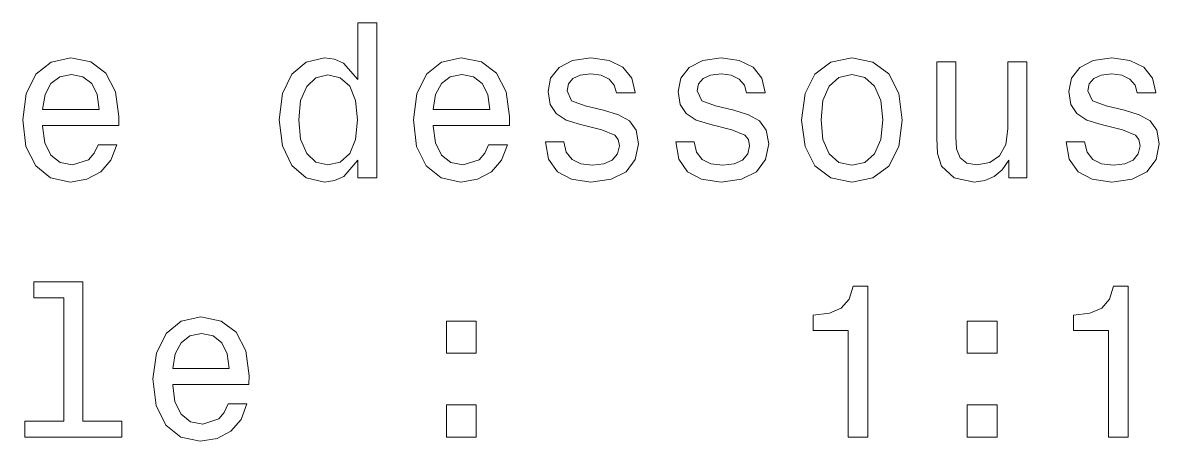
# Model space of a CAD drawing. Extents: x 383 to 866, y 155 to 681.
# Drawn here: x 610.08 to 636.58, y 519.26 to 529.03 of the extents above; entities that cross this region are included whole.
import ezdxf

# ---------------------------------------------------------------- set-up
doc = ezdxf.new("R2010")
doc.units = 0

msp = doc.modelspace()

# ---------------------------------------------------------------- linework, layer by layer
at = {"color": 7, "lineweight": 13}
for points in [[(617.889, 525.825), (617.889, 525.407), (618.332, 525.407), (618.332, 529.028), (617.894, 529.028), (617.894, 527.701), (617.556, 528.085), (617.349, 528.176), (617.112, 528.211), (616.683, 528.11), (616.35, 527.828), (616.133, 527.374), (616.058, 526.763), (616.133, 526.153), (616.35, 525.694), (616.683, 525.407), (617.112, 525.311), (617.349, 525.346), (617.561, 525.437)], [(610.541, 526.632), (612.316, 526.632), (612.321, 526.839), (612.24, 527.419), (612.018, 527.853), (611.665, 528.115), (611.196, 528.211), (610.737, 528.11), (610.384, 527.828), (610.157, 527.369), (610.077, 526.763), (610.152, 526.143), (610.379, 525.689), (610.727, 525.407), (611.181, 525.311), (611.574, 525.377), (611.897, 525.548), (612.134, 525.82), (612.27, 526.183), (611.832, 526.183), (611.741, 525.982), (611.61, 525.83), (611.237, 525.709), (610.949, 525.765), (610.732, 525.941), (610.591, 526.229), (610.541, 526.617)], [(619.649, 526.632), (621.424, 526.632), (621.429, 526.839), (621.348, 527.419), (621.126, 527.853), (620.773, 528.115), (620.304, 528.211), (619.845, 528.11), (619.492, 527.828), (619.265, 527.369), (619.185, 526.763), (619.26, 526.143), (619.487, 525.689), (619.835, 525.407), (620.289, 525.311), (620.682, 525.377), (621.005, 525.548), (621.242, 525.82), (621.378, 526.183), (620.94, 526.183), (620.849, 525.982), (620.718, 525.83), (620.345, 525.709), (620.057, 525.765), (619.84, 525.941), (619.699, 526.229), (619.649, 526.617)], [(623.623, 526.985), (623.194, 527.086), (622.876, 527.202), (622.77, 527.439), (622.801, 527.606), (622.907, 527.727), (623.078, 527.802), (623.325, 527.833), (623.562, 527.802), (623.749, 527.712), (623.87, 527.575), (623.92, 527.394), (624.354, 527.394), (624.354, 527.404), (624.278, 527.732), (624.072, 527.989), (623.749, 528.15), (623.325, 528.211), (622.896, 528.15), (622.584, 527.984), (622.387, 527.737), (622.327, 527.424), (622.372, 527.122), (622.513, 526.91), (622.745, 526.758), (623.083, 526.652), (623.577, 526.531), (623.88, 526.405), (623.961, 526.305), (623.991, 526.153), (623.945, 525.967), (623.824, 525.825), (623.628, 525.735), (623.365, 525.704), (623.088, 525.735), (622.886, 525.841), (622.75, 526.012), (622.695, 526.249), (622.266, 526.249), (622.337, 525.846), (622.543, 525.553), (622.871, 525.377), (623.325, 525.311), (623.799, 525.377), (624.147, 525.553), (624.359, 525.835), (624.435, 526.204), (624.379, 526.521), (624.223, 526.738), (623.966, 526.879)], [(626.659, 526.985), (626.23, 527.086), (625.912, 527.202), (625.806, 527.439), (625.837, 527.606), (625.943, 527.727), (626.114, 527.802), (626.361, 527.833), (626.598, 527.802), (626.785, 527.712), (626.906, 527.575), (626.956, 527.394), (627.39, 527.394), (627.39, 527.404), (627.314, 527.732), (627.108, 527.989), (626.785, 528.15), (626.361, 528.211), (625.932, 528.15), (625.62, 527.984), (625.423, 527.737), (625.363, 527.424), (625.408, 527.122), (625.549, 526.91), (625.781, 526.758), (626.119, 526.652), (626.613, 526.531), (626.916, 526.405), (626.997, 526.305), (627.027, 526.153), (626.981, 525.967), (626.86, 525.825), (626.664, 525.735), (626.401, 525.704), (626.124, 525.735), (625.922, 525.841), (625.786, 526.012), (625.731, 526.249), (625.302, 526.249), (625.373, 525.846), (625.579, 525.553), (625.907, 525.377), (626.361, 525.311), (626.835, 525.377), (627.183, 525.553), (627.395, 525.835), (627.471, 526.204), (627.415, 526.521), (627.259, 526.738), (627.002, 526.879)], [(628.237, 526.758), (628.318, 526.143), (628.55, 525.689), (628.918, 525.407), (629.412, 525.311), (629.901, 525.407), (630.27, 525.684), (630.502, 526.138), (630.587, 526.758), (630.502, 527.374), (630.27, 527.833), (629.901, 528.11), (629.412, 528.211), (628.918, 528.11), (628.55, 527.828), (628.318, 527.374)], [(635.767, 526.985), (635.338, 527.086), (635.02, 527.202), (634.914, 527.439), (634.945, 527.606), (635.051, 527.727), (635.222, 527.802), (635.469, 527.833), (635.706, 527.802), (635.893, 527.712), (636.014, 527.575), (636.064, 527.394), (636.498, 527.394), (636.498, 527.404), (636.422, 527.732), (636.216, 527.989), (635.893, 528.15), (635.469, 528.211), (635.041, 528.15), (634.728, 527.984), (634.531, 527.737), (634.471, 527.424), (634.516, 527.122), (634.657, 526.91), (634.889, 526.758), (635.227, 526.652), (635.721, 526.531), (636.024, 526.405), (636.105, 526.305), (636.135, 526.153), (636.09, 525.967), (635.969, 525.825), (635.772, 525.735), (635.51, 525.704), (635.232, 525.735), (635.03, 525.841), (634.894, 526.012), (634.839, 526.249), (634.41, 526.249), (634.481, 525.846), (634.688, 525.553), (635.015, 525.377), (635.469, 525.311), (635.943, 525.377), (636.291, 525.553), (636.503, 525.835), (636.579, 526.204), (636.523, 526.521), (636.367, 526.738), (636.11, 526.879)], [(633.492, 528.115), (633.048, 528.115), (633.048, 526.552), (632.998, 526.188), (632.852, 525.926), (632.625, 525.765), (632.327, 525.714), (632.09, 525.755), (631.939, 525.876), (631.853, 526.083), (631.833, 526.375), (631.833, 528.115), (631.389, 528.115), (631.389, 526.335), (631.404, 525.977), (631.5, 525.679), (631.793, 525.407), (632.262, 525.311), (632.514, 525.346), (632.731, 525.437), (632.917, 525.593), (633.069, 525.82), (633.069, 525.407), (633.492, 525.407)], [(610.541, 527.005), (610.596, 527.354), (610.732, 527.611), (610.939, 527.767), (611.211, 527.823), (611.479, 527.767), (611.685, 527.611), (611.811, 527.354), (611.857, 527.005)], [(617.188, 527.812), (617.48, 527.742), (617.702, 527.545), (617.833, 527.217), (617.883, 526.763), (617.833, 526.305), (617.702, 525.977), (617.48, 525.775), (617.188, 525.709), (616.91, 525.775), (616.698, 525.977), (616.557, 526.31), (616.512, 526.763), (616.557, 527.212), (616.698, 527.54), (616.91, 527.742)], [(619.649, 527.005), (619.704, 527.354), (619.84, 527.611), (620.047, 527.767), (620.319, 527.823), (620.587, 527.767), (620.793, 527.611), (620.919, 527.354), (620.965, 527.005)], [(628.691, 526.763), (628.737, 527.217), (628.878, 527.545), (629.105, 527.747), (629.412, 527.817), (629.715, 527.747), (629.942, 527.55), (630.083, 527.217), (630.133, 526.763), (630.083, 526.305), (629.942, 525.972), (629.715, 525.77), (629.412, 525.704), (629.105, 525.77), (628.878, 525.972), (628.737, 526.305)], [(611.035, 522.608), (611.035, 519.733), (610.122, 519.733), (610.122, 519.36), (612.386, 519.36), (612.386, 519.733), (611.479, 519.733), (611.479, 522.981), (610.339, 522.981), (610.339, 522.608)], [(629.322, 519.36), (629.78, 519.36), (629.78, 522.885), (629.438, 522.885), (629.347, 522.578), (629.165, 522.371), (628.888, 522.25), (628.505, 522.209), (628.505, 521.851), (629.322, 521.851)], [(635.394, 519.36), (635.853, 519.36), (635.853, 522.885), (635.51, 522.885), (635.419, 522.578), (635.237, 522.371), (634.96, 522.25), (634.577, 522.209), (634.577, 521.851), (635.394, 521.851)], [(613.577, 520.586), (615.352, 520.586), (615.357, 520.792), (615.276, 521.372), (615.054, 521.806), (614.701, 522.068), (614.232, 522.164), (613.773, 522.063), (613.42, 521.781), (613.193, 521.322), (613.113, 520.717), (613.188, 520.096), (613.415, 519.642), (613.763, 519.36), (614.217, 519.264), (614.61, 519.33), (614.933, 519.501), (615.17, 519.774), (615.306, 520.137), (614.868, 520.137), (614.777, 519.935), (614.646, 519.784), (614.273, 519.663), (613.985, 519.718), (613.768, 519.895), (613.627, 520.182), (613.577, 520.57)], [(619.956, 521.317), (620.652, 521.317), (620.652, 522.068), (619.956, 522.068)], [(632.1, 521.317), (632.796, 521.317), (632.796, 522.068), (632.1, 522.068)], [(613.577, 520.959), (613.632, 521.307), (613.768, 521.564), (613.975, 521.72), (614.247, 521.776), (614.515, 521.72), (614.721, 521.564), (614.847, 521.307), (614.893, 520.959)], [(619.956, 519.36), (620.652, 519.36), (620.652, 520.111), (619.956, 520.111)], [(632.1, 519.36), (632.796, 519.36), (632.796, 520.111), (632.1, 520.111)]]:
    msp.add_lwpolyline(points, close=True, dxfattribs=at)

doc.saveas('drawing.dxf')
